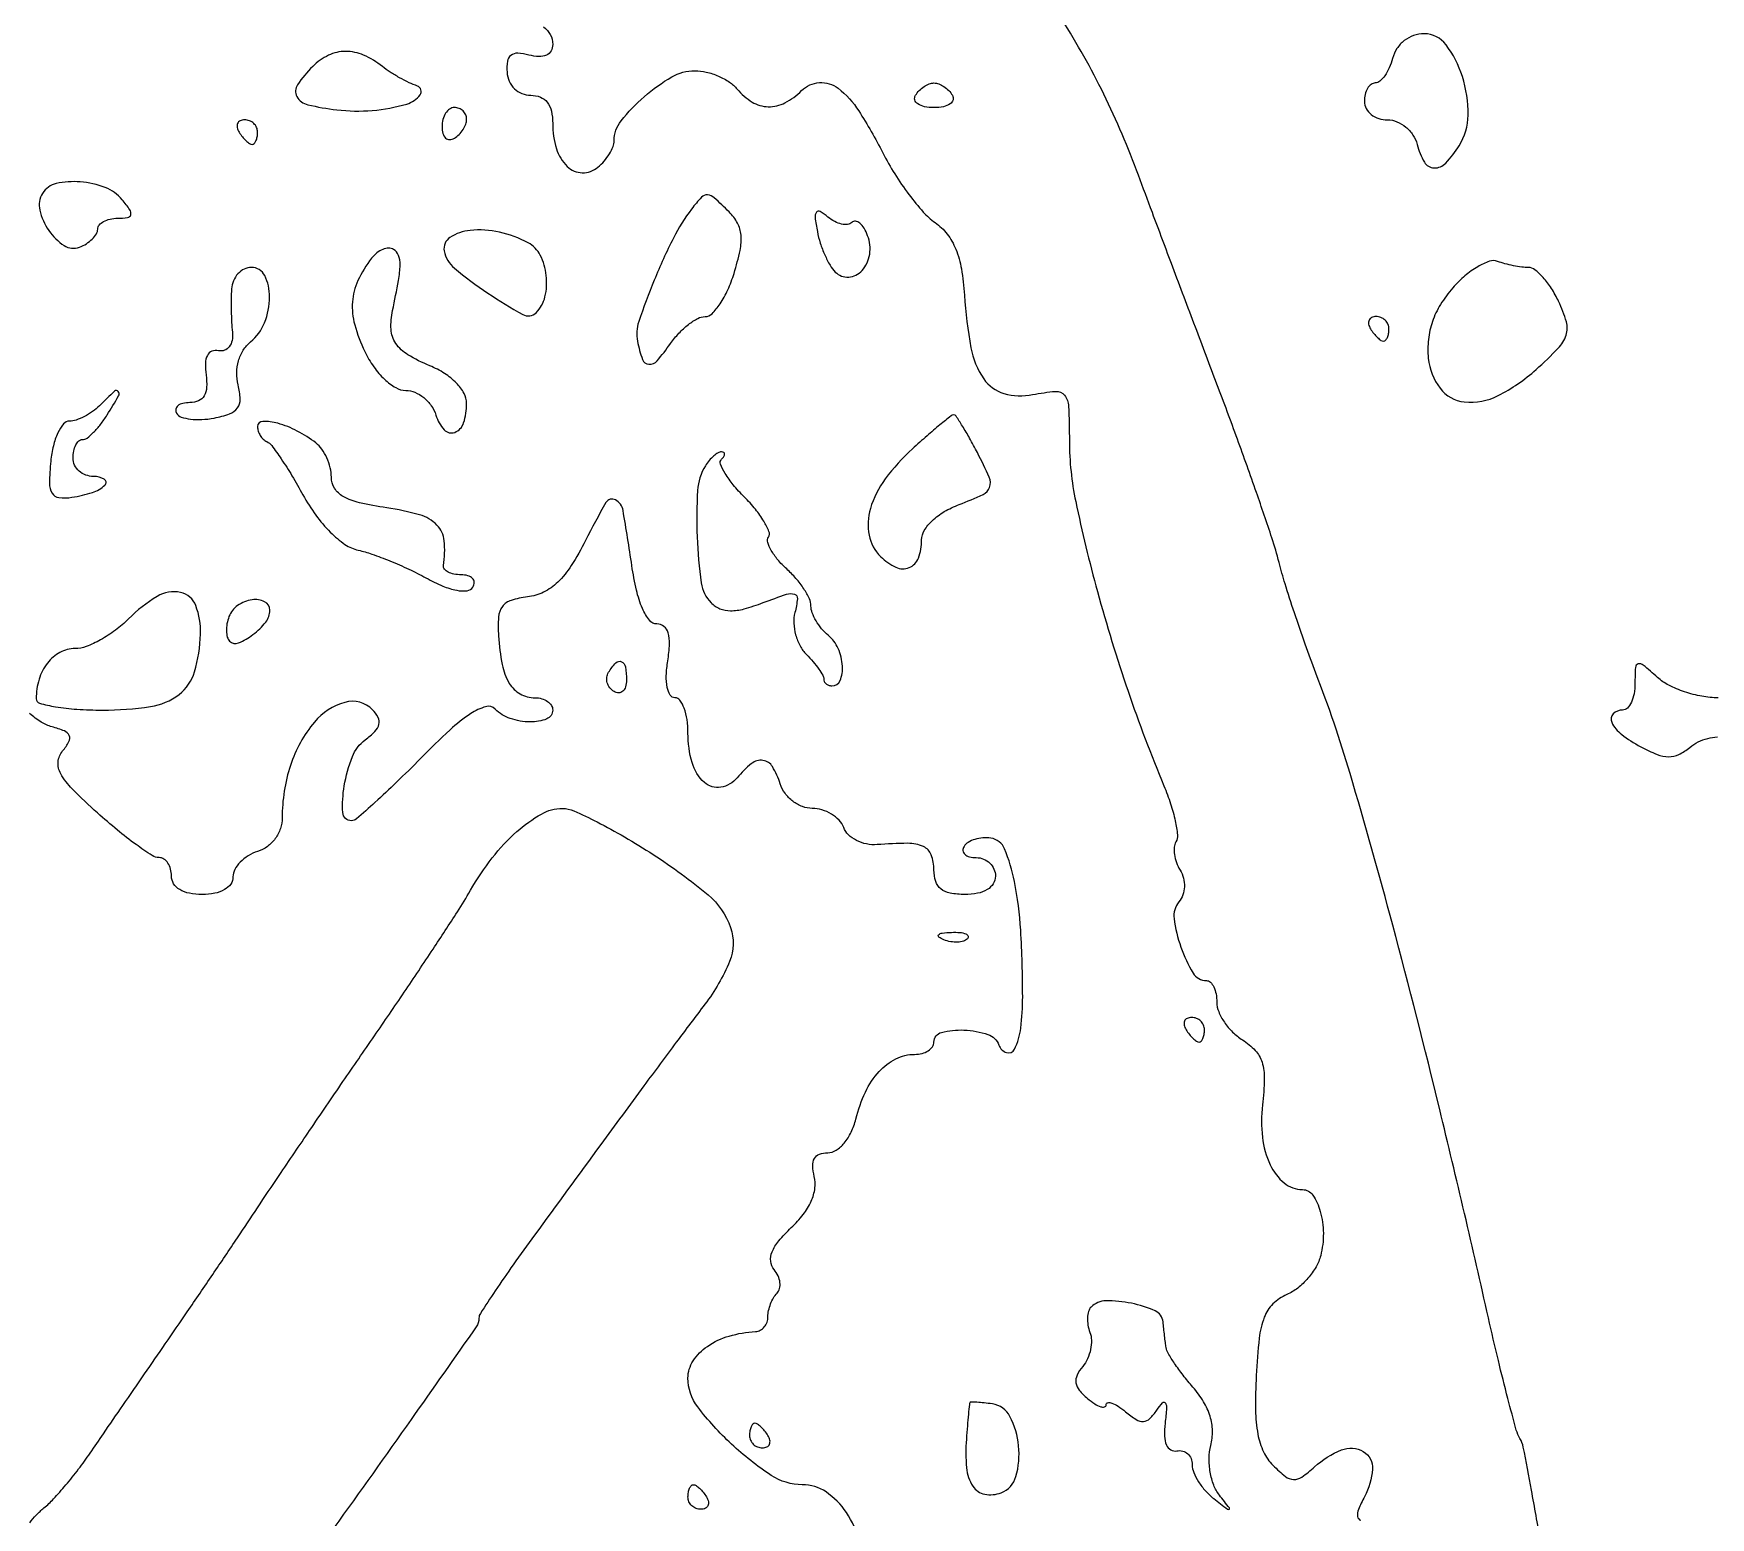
# Model space of a CAD drawing. Extents: x 0 to 5034, y 0 to 2560.
# Drawn here: x 2990.8 to 3127.1, y 1597.3 to 1718 of the extents above; entities that cross this region are included whole.
import ezdxf

# ---------------------------------------------------------------- set-up
doc = ezdxf.new("R2010")
doc.units = 0

msp = doc.modelspace()

# ---------------------------------------------------------------- linework, layer by layer
for points in [[(3026.050419, 1738.781505, -0.000156), (2967.621354, 1739.481631, -0.000216)], [(3032.258075, 1718.553302, -0.246412), (3033, 1717.139257, -0.126875), (3032.862172, 1716.604837, -0.162214), (3032.490467, 1716.262449, -0.118086), (3031.883227, 1716.147139, -0.052135), (3031.070592, 1716.271289, 0.049579), (3030.153914, 1716.41612, 0.181023), (3029.601037, 1716.244765, 0.192393), (3029.316894, 1715.761964, 0.056807), (3029.283396, 1714.88792, 0.085161), (3029.470032, 1714.141753, 0.095604), (3029.890879, 1713.533983, 0.098377), (3030.496431, 1713.138621, 0.095863), (3031.212804, 1713, -0.094743), (3031.992926, 1712.85084, -0.133884), (3032.55574, 1712.428267, -0.111855), (3032.890709, 1711.712668, -0.053806), (3033, 1710.7, 0.07314), (3033.300556, 1708.656338, 0.128269), (3034.184276, 1707.205812, 0.189864), (3035.4039, 1706.699908, 0.17956), (3036.676206, 1707.146238, 0.042594), (3037.182722, 1707.645175, 0.039604), (3037.611136, 1708.234447, 0.042068), (3037.906224, 1708.82208, 0.095612), (3038, 1709.307993, -0.168945), (3038.559543, 1710.916719, -0.046547), (3040.437304, 1712.882566, -0.047016), (3042.694637, 1714.498609, -0.13261), (3044.551869, 1715, -0.058899), (3045.486804, 1714.889483, -0.043778), (3046.473595, 1714.559375, -0.044594), (3047.362354, 1714.074473, -0.072499), (3048, 1713.5, 0.082998), (3049.215374, 1712.450149, 0.131639), (3050.527527, 1712.065621, 0.127569), (3051.886076, 1712.38439, 0.075433), (3053.235156, 1713.378013, -0.182966), (3054.680292, 1714.029393, -0.180869), (3056.202903, 1713.564508, -0.087453), (3057.88523, 1711.729925, -0.023986), (3059.840474, 1708.312698, 0.022623), (3060.812161, 1706.603671, 0.020331), (3061.967376, 1704.925476, 0.020822), (3063.127878, 1703.505466, 0.05831), (3064.086068, 1702.652269, -0.075714), (3065.070977, 1701.712118, -0.068269), (3065.77315, 1700.489096, -0.054236), (3066.230357, 1698.877821, -0.026321), (3066.477364, 1696.748577, 0.029466), (3067.000669, 1692.47259, 0.105308), (3068.043656, 1689.939105, 0.17449), (3069.692889, 1688.749416, 0.119771), (3072.019696, 1688.653939, -0.027816), (3073.884639, 1688.920135, -0.251946), (3074.614829, 1688.604977, -0.158042), (3074.9474, 1687.711224, -0.010007), (3075.011869, 1684.875, 0.050908), (3075.52754, 1679.955571, 0.015352), (3077.293874, 1672.638672, 0.015283), (3079.780772, 1664.545878, 0.01656), (3082.698483, 1656.836866, -0.019749), (3083.243205, 1655.369432, -0.025921), (3083.616274, 1653.989923, -0.025156), (3083.803447, 1652.844573, -0.167866), (3083.678686, 1652.28912, 0.117829), (3083.532758, 1651.847286, 0.056752), (3083.550129, 1651.247615, 0.051703), (3083.713979, 1650.594102, 0.051196), (3084.008781, 1649.985793, -0.072846), (3084.290513, 1649.334271, -0.075033), (3084.369696, 1648.636015, -0.077597), (3084.239601, 1647.965887, -0.08674), (3083.913241, 1647.395462, 0.209451), (3083.522994, 1646.037272, 0.051237), (3084.078765, 1643.721351, 0.051476), (3085.073158, 1641.613346, 0.262588), (3086.160515, 1641, -0.198452), (3086.481242, 1640.867483, -0.085705), (3086.753401, 1640.483161, -0.065672), (3086.93825, 1639.914002, -0.04575), (3087, 1639.240547, 0.097721), (3087.151702, 1638.471758, 0.052139), (3087.612776, 1637.615248, 0.049096), (3088.288093, 1636.80715, 0.054632), (3089.086047, 1636.178336, -0.066384), (3090.120743, 1635.322934, -0.112872), (3090.678534, 1634.354597, -0.081141), (3090.861609, 1633.01565, -0.022244), (3090.711048, 1630.884217, 0.056549), (3090.705713, 1628.247633, 0.082819), (3091.337155, 1626.020028, 0.10869), (3092.482903, 1624.537663, 0.175844), (3093.96444, 1624, -0.249427), (3094.806451, 1623.552093, -0.081163), (3095.414474, 1622.230055, -0.065702), (3095.662055, 1620.445851, -0.063227), (3095.444292, 1618.634063, -0.07067), (3095.071114, 1617.718435, -0.046586), (3094.408247, 1616.792325, -0.046195), (3093.576133, 1615.994849, -0.064643), (3092.695184, 1615.463526, 0.090425), (3091.559465, 1614.696557, 0.109253), (3090.857152, 1613.621853, 0.063462), (3090.447675, 1611.907284, 0.013776), (3090.203612, 1608.867817, 0.015806), (3090.144878, 1606.066909, 0.043724), (3090.337712, 1604.106198, 0.063103), (3090.798838, 1602.673872, 0.087194), (3091.572466, 1601.570391, 0.027912), (3092.58219, 1600.667519, 0.161094), (3093.244896, 1600.422351, 0.164613), (3093.915122, 1600.623383, 0.029473), (3094.947595, 1601.452574, -0.087417), (3097.133465, 1602.826581, -0.235749), (3098.911912, 1602.690695, -0.281844), (3099.65598, 1601.268631, -0.106404), (3099.01106, 1599.020667, 0.021733), (3098.510931, 1597.979847, 0.144604), (3098.444321, 1597.41441, 0.276747), (3098.710429, 1597.10477, 0.080393)], [(3113.31477, 1595.418815, 0.004619), (3112.58667, 1599.553412, 0.002113), (3111.919934, 1603.062277, 0.09064), (3111.644908, 1603.765533, -0.07186), (3111.354068, 1604.434515, -0.002844), (3110.664101, 1607.018404, -0.004976), (3109.89301, 1610.098572, -0.003492), (3109.08368, 1613.580808, 0.004136), (3105.124207, 1630.517945, 0.00587), (3101.301997, 1645.508115, 0.006445), (3097.832444, 1657.838492, 0.020123), (3095.060422, 1666, -0.00638), (3094.185014, 1668.362186, -0.005199), (3093.3065, 1670.9125, -0.005256), (3092.546636, 1673.277869, -0.013671), (3092.06449, 1675, 0.019044), (3091.482253, 1676.996752, 0.003337), (3090.219008, 1680.703125, 0.003616), (3088.676097, 1685.031965, 0.00324), (3087.014187, 1689.5, -0.000425), (3085.254221, 1694.151371, -0.000369), (3083.416654, 1699.03125, -0.000371), (3081.759278, 1703.452449, -0.00109), (3080.626993, 1706.5, 0.025335), (3077.805678, 1713.095452, 0.027951), (3074.412266, 1719.151282, 0.03026)], [(3057.927358, 1595.357585, 0.086347), (3056.878591, 1597.738851, 0.097395), (3055.223106, 1599.407937, 0.149936), (3053.293113, 1600, -0.14649), (3050.768571, 1600.755859, -0.042333), (3047.534316, 1603.299499, -0.041927), (3044.795238, 1606.323861, -0.164493), (3044, 1608.675688, -0.145848), (3044.413206, 1610.062123, -0.097799), (3045.577622, 1611.252715, -0.079949), (3047.349154, 1612.091, -0.058392), (3049.5, 1612.450843, 0.113884), (3049.881566, 1612.558875, 0.095235), (3050.20625, 1612.828269, 0.088924), (3050.424368, 1613.217369, 0.083579), (3050.5, 1613.666667, -0.054122), (3050.554394, 1614.167705, -0.038596), (3050.717764, 1614.708389, -0.039124), (3050.957315, 1615.20583, -0.06469), (3051.241324, 1615.574657, 0.138718), (3051.449724, 1615.947471, 0.089507), (3051.477351, 1616.444674, 0.077146), (3051.322551, 1616.989112, 0.065523), (3051.003811, 1617.495408, -0.148601), (3050.723379, 1618.163005, -0.123447), (3050.833613, 1618.92854, -0.078156), (3051.378919, 1619.82871, -0.028996), (3052.400737, 1620.906747, 0.040251), (3053.365526, 1621.971573, 0.058389), (3054.016031, 1623.059135, 0.068918), (3054.323753, 1624.110329, 0.101076), (3054.271619, 1625.06933, -0.052188), (3054.140033, 1625.931243, -0.141492), (3054.281952, 1626.526883, -0.175631), (3054.69139, 1626.877428, -0.090331), (3055.364317, 1627, 0.144751), (3056.038626, 1627.199391, 0.075302), (3056.700766, 1627.786408, 0.0631), (3057.265224, 1628.668765, 0.049334), (3057.649617, 1629.740097, -0.048129), (3058.430092, 1631.931904, -0.074954), (3059.540102, 1633.597293, -0.09134), (3060.902775, 1634.63556, -0.11777), (3062.428571, 1635, 0.061768), (3063.02945, 1635.074515, 0.080164), (3063.538393, 1635.29375, 0.09778), (3063.879052, 1635.618614, 0.154765), (3064, 1636, -0.342623), (3064.611837, 1636.788058, -0.074578), (3066.441856, 1636.974566, -0.067087), (3068.387373, 1636.617951, -0.232169), (3069.279762, 1635.75, 0.233025), (3069.905075, 1635.143783, 0.372616), (3070.548269, 1635.41674, 0.083997), (3071.058525, 1637.136075, 0.030292), (3071.212799, 1639.690184, 0.014574), (3071.054077, 1645.090373, 0.034876), (3070.541713, 1649.063341, 0.047333), (3069.745284, 1651.707371, 0.265459), (3068.626137, 1652.584366, 0.055448), (3067.965411, 1652.607465, 0.055964), (3067.317909, 1652.484514, 0.061556), (3066.779064, 1652.242315, 0.118511), (3066.444954, 1651.910933, 0.158234), (3066.360563, 1651.565646, 0.191241), (3066.505305, 1651.267587, 0.126796), (3066.88443, 1651.066068, 0.059147), (3067.440983, 1651, -0.095165), (3068.036055, 1650.885705, -0.09695), (3068.542039, 1650.559375, -0.098802), (3068.880765, 1650.072373, -0.103052), (3069, 1649.5, -0.140575), (3068.822179, 1648.88002, -0.118484), (3068.333333, 1648.4, -0.088208), (3067.543379, 1648.09863, -0.04716), (3066.5, 1648, -0.044917), (3065.317234, 1648.106468, -0.124434), (3064.5625, 1648.45, -0.149477), (3064.142566, 1649.064742, -0.07578), (3064, 1650, 0.090665), (3063.776639, 1651.221672, 0.200264), (3063.137532, 1651.898191, 0.10678), (3061.874516, 1652.161821, 0.017714), (3059.378014, 1652.055901, -0.070014), (3058.522242, 1652.109004, -0.067769), (3057.704101, 1652.395749, -0.072899), (3057.046351, 1652.863319, -0.110666), (3056.659399, 1653.44521, 0.098224), (3056.284837, 1654.039698, 0.066864), (3055.661105, 1654.54328, 0.063992), (3054.894176, 1654.883822, 0.072645), (3054.098772, 1655, -0.092603), (3053.298179, 1655.149556, -0.071765), (3052.523828, 1655.585384, -0.070337), (3051.890225, 1656.233041, -0.081846), (3051.5, 1657, 0.058411), (3050.869059, 1658.397726, 0.226782), (3050.09779, 1658.907529, 0.207579), (3049.163979, 1658.647782, 0.049397), (3047.989766, 1657.487669, -0.179299), (3046.665603, 1656.723787, -0.230795), (3045.335078, 1657.113926, -0.139337), (3044.335419, 1658.726148, -0.069648), (3044, 1661.122445, 0.035037), (3043.922674, 1662.224581, 0.053267), (3043.688612, 1663.154718, 0.069518), (3043.346465, 1663.793453, 0.23948), (3042.939957, 1664, -0.262953), (3042.554188, 1664.217948, -0.087464), (3042.312183, 1664.846012, -0.05756), (3042.236982, 1665.804366, -0.029917), (3042.352719, 1667, 0.026219), (3042.495877, 1668.373009, 0.084296), (3042.389225, 1669.282517, 0.154007), (3042.041739, 1669.800891, 0.170279), (3041.474035, 1670, -0.23196), (3040.860588, 1670.300775, -0.063433), (3040.297812, 1671.256054, -0.044693), (3039.809758, 1672.746967, -0.020765), (3039.433858, 1674.75, 0.006908), (3038.720601, 1679.232421, 0.229612), (3038.102177, 1680.093171, 0.406828), (3037.328046, 1679.873602, 0.013561), (3035.665721, 1676.790875, -0.024358), (3034.506422, 1674.747811, -0.058736), (3033.412398, 1673.400921, -0.078854), (3032.261139, 1672.589575, -0.085346), (3030.94598, 1672.202489, 0.045443), (3029.612029, 1671.922644, 0.16015), (3028.905646, 1671.423438, 0.143633), (3028.589882, 1670.565505, 0.034131), (3028.591245, 1669.026463, 0.030051), (3028.894188, 1666.694875, 0.086228), (3029.469355, 1665.172918, 0.133112), (3030.350409, 1664.313831, 0.127714), (3031.559017, 1664, -0.067639), (3032.109818, 1663.925146, -0.08433), (3032.576711, 1663.70625, -0.09965), (3032.888931, 1663.38134, -0.142666), (3033, 1663, -0.306779), (3032.509889, 1662.276378, -0.099257), (3031.170942, 1662.029588, -0.078358), (3029.550708, 1662.311038, -0.114752), (3028.327115, 1663.072885, 0.274278), (3027.545675, 1663.272426, 0.074526), (3026.340662, 1662.713705, 0.040879), (3024.650423, 1661.38927, 0.011732), (3022.260731, 1659.072885, -0.005922), (3020.301187, 1657.128792, -0.008988), (3018.547948, 1655.49016, -0.004369), (3017.035389, 1654.150351, -0.18098), (3016.633616, 1654, -0.397273), (3015.930171, 1654.663662, -0.05667), (3016.049852, 1656.836131, -0.051008), (3016.70738, 1659.210293, -0.14153), (3017.75, 1660.572437, 0.037783), (3018.546614, 1661.259692, 0.136821), (3018.871206, 1661.837975, 0.180132), (3018.804792, 1662.403426, 0.076288), (3018.350663, 1663.032016, 0.273986), (3016.098738, 1663.62633, 0.150439), (3013.626357, 1662.02252, 0.095771), (3011.674837, 1658.498548, 0.078859), (3011, 1654.24639, -0.080756), (3010.856007, 1653.360672, -0.076925), (3010.438061, 1652.549722, -0.077104), (3009.795592, 1651.904583, -0.08174), (3009, 1651.5, 0.06077), (3008.235286, 1651.150468, 0.063046), (3007.5875, 1650.63086, 0.069989), (3007.148573, 1650.027698, 0.122947), (3007, 1649.432612, -0.153794), (3006.817624, 1648.853712, -0.110456), (3006.313734, 1648.393261, -0.082491), (3005.517983, 1648.097589, -0.047823), (3004.5, 1648, -0.04716), (3003.456621, 1648.09863, -0.088208), (3002.666667, 1648.4, -0.118484), (3002.177821, 1648.88002, -0.140575), (3002, 1649.5, 0.064657), (3001.925532, 1650.073463, 0.082286), (3001.707096, 1650.559375, 0.098833), (3001.383138, 1650.884437, 0.148598), (3001.002881, 1651, -0.145221), (3000.419078, 1651.173214, -0.012418), (2999.118476, 1652.06623, -0.015598), (2997.599665, 1653.239443, -0.01145), (2995.988095, 1654.629721, -0.012992), (2993.935102, 1656.583707, -0.068133), (2992.996524, 1657.823323, -0.148742), (2992.785285, 1658.782871, -0.154741), (2993.149665, 1659.680335, 0.046362), (2993.663816, 1660.431761, 0.234799), (2993.686567, 1660.924221, 0.195326), (2993.298997, 1661.299979, 0.032099), (2992.288352, 1661.634845, -0.076414), (2991.412882, 1662.013593, -0.0409), (2990.46743, 1662.721344, -0.039531)], [(3127.769724, 1664, -0.045772), (3126.443992, 1664.121619, -0.035075), (3125.03451, 1664.486153, -0.035993), (3123.753662, 1665.020395, -0.067213), (3122.828741, 1665.654988, 0.010041), (3121.672959, 1666.659485, 0.245324), (3121.270157, 1666.747133, 0.321363), (3121.039348, 1666.462893, 0.015039), (3121, 1665.154988, -0.04445), (3120.926519, 1664.330069, -0.064284), (3120.70625, 1663.633028, -0.084142), (3120.382166, 1663.161702, -0.202854), (3120, 1663, 0.197091), (3119.222363, 1662.681081, 0.322902), (3119.108662, 1662.009612, 0.11492), (3119.921074, 1661.016731, 0.041223), (3121.465911, 1660.018244, 0.0278), (3122.798822, 1659.397542, 0.091732), (3123.745337, 1659.20836, 0.116766), (3124.565786, 1659.390243, 0.060595), (3125.453176, 1659.96114, -0.057832), (3126.135574, 1660.405488, -0.052209), (3126.925199, 1660.700298, -0.055511), (3127.6984, 1660.810913, -0.099728)], [(2987.48927, 1557, -0.000006), (2984.643964, 1552.779988, -0.000004), (2981.380929, 1547.940625, -0.000004), (2978.213596, 1543.243355, -0.000008), (2975.689355, 1539.5, 0.003481)], [(2990.479565, 1596.894002, -0.032665), (2991.007735, 1597.526495, -0.02926), (2991.632563, 1598.110018, 0.032827), (2992.404377, 1598.841175, 0.01177), (2993.407558, 1599.977439, 0.011618), (2994.45216, 1601.278489, 0.01349), (2995.382563, 1602.564561, -0.000644), (2996.465227, 1604.145054, -0.000215), (2998.053003, 1606.454394, -0.000214), (2999.813304, 1609.009959, -0.000244), (3001.5, 1611.453864, 0.001413), (3003.285917, 1614.054519, 0.000896), (3005.353125, 1617.094787, 0.0009), (3007.372268, 1620.087426, 0.001665), (3009, 1622.526834, -0.0022), (3010.755035, 1625.150929, -0.000828), (3013.234375, 1628.809839, -0.00082), (3015.946346, 1632.783787, -0.000998), (3018.5, 1636.496682, 0.002596), (3020.929908, 1640.053952, 0.002772), (3023.269573, 1643.55933, 0.002631), (3025.24855, 1646.594854, 0.012944), (3026.311313, 1648.341613, -0.03558), (3028.082555, 1650.976561, -0.045217), (3030.086468, 1653.113278, -0.052108), (3032.078531, 1654.544369, -0.130443), (3033.795283, 1655, -0.105499), (3034.714761, 1654.803808, -0.012467), (3036.611368, 1653.898438, -0.014464), (3038.834772, 1652.686001, -0.011388), (3041.172057, 1651.25, -0.030503), (3045.635244, 1647.963629, -0.136491), (3047.46174, 1645.315553, -0.183272), (3047.379018, 1642.560501, -0.06454), (3045.376499, 1639.074665, 0.002156), (3043.045852, 1635.983437, 0.001466), (3040.419009, 1632.446333, 0.000975), (3036.906772, 1627.668475, 0.000285), (3031.523465, 1620.306524, 0.004059), (3029.789861, 1617.891982, 0.006194), (3028.328768, 1615.766307, 0.002543), (3027.114618, 1613.932042, 0.14593), (3027, 1613.547688, -0.154113), (3026.772733, 1612.827864, -0.000535), (3021.488479, 1605.310755, -0.002661), (3015.209486, 1596.498858, -0.001383)]]:
    msp.add_lwpolyline(points, format="xyb")
for points in [[(3101.289749, 1716, -0.038887), (3101.024544, 1715.234516, -0.050447), (3100.660882, 1714.5875, -0.059916), (3100.259476, 1714.141258, -0.181596), (3099.883369, 1714, 0.166062), (3099.54638, 1713.884904, 0.095369), (3099.25949, 1713.559375, 0.076307), (3099.065572, 1713.073739, 0.056959), (3099, 1712.5, 0.124756), (3099.144994, 1711.927933, 0.100781), (3099.55324, 1711.440625, 0.090403), (3100.163903, 1711.113134, 0.078143), (3100.883369, 1711, -0.097502), (3101.645137, 1710.850026, -0.076311), (3102.368896, 1710.415093, -0.073995), (3102.948101, 1709.767412, -0.081717), (3103.289749, 1709, 0.066483), (3103.878004, 1707.562988, 0.260817), (3104.670558, 1707.088759, 0.215192), (3105.616943, 1707.483291, 0.048452), (3106.706156, 1708.901089, 0.138458), (3107.430334, 1711.390594, 0.077941), (3106.963855, 1714.526861, 0.085476), (3105.638894, 1717.111125, 0.235858), (3103.859376, 1718, 0.083187), (3103.003228, 1717.856567, 0.082536), (3102.237993, 1717.441807, 0.082202), (3101.645648, 1716.800047, 0.081572)], [(3013.485128, 1715.34227, 0.046306), (3012.246562, 1713.85028, 0.284177), (3012.202061, 1712.895015, 0.211701), (3013.086214, 1712.227956, 0.02823), (3015.44426, 1711.816714, 0.049284), (3018.331491, 1711.765518, 0.05149), (3021.129119, 1712.285154, 0.161244), (3022.216379, 1713.039048, 0.508519), (3022, 1713.748343, -0.028102), (3021.327961, 1714.024597, -0.01578), (3020.543803, 1714.430606, -0.015708), (3019.775349, 1714.892001, -0.024658), (3019.149118, 1715.340442, 0.06382), (3017.626599, 1716.259898, 0.104249), (3016.156695, 1716.570233, 0.112833), (3014.768975, 1716.253506, 0.084271)], [(3065.5, 1713, -0.210115), (3065.553029, 1712.621971, -0.178861), (3065.314314, 1712.29375, -0.100989), (3064.768372, 1712.071437, -0.046386), (3064, 1712, -0.046386), (3063.231628, 1712.071437, -0.100989), (3062.685686, 1712.29375, -0.178861), (3062.446971, 1712.621971, -0.210115), (3062.5, 1713, -0.057296), (3062.80183, 1713.382513, -0.050113), (3063.195564, 1713.70625, -0.052849), (3063.617099, 1713.926995, -0.094481), (3064, 1714, -0.094481), (3064.382901, 1713.926995, -0.052849), (3064.804436, 1713.70625, -0.050113), (3065.19817, 1713.382513, -0.057296)], [(3024, 1710.440983, 0.066118), (3024.073267, 1709.889346, 0.138808), (3024.29375, 1709.521475, 0.191142), (3024.620352, 1709.392057, 0.139169), (3025, 1709.5, 0.06081), (3025.382515, 1709.806203, 0.051032), (3025.70625, 1710.2129, 0.053229), (3025.926698, 1710.653442, 0.089642), (3026, 1711.059017, 0.105429), (3025.923444, 1711.418051, 0.099231), (3025.70625, 1711.723586, 0.096318), (3025.381732, 1711.928382, 0.092995), (3025, 1712, 0.153634), (3024.618621, 1711.879982, 0.097988), (3024.29375, 1711.542039, 0.080552), (3024.074545, 1711.037096, 0.062283)], [(3007.5, 1710, 0.029505), (3007.768994, 1709.617226, 0.035638), (3008.066025, 1709.29375, 0.038439), (3008.34829, 1709.065539, 0.151918), (3008.559017, 1709, 0.210953), (3008.727648, 1709.07446, 0.081139), (3008.870461, 1709.29375, 0.061769), (3008.967655, 1709.617151, 0.042167), (3009, 1710, 0.105053), (3008.918938, 1710.381556, 0.099167), (3008.688914, 1710.70625, 0.09642), (3008.345238, 1710.923877, 0.093332), (3007.940983, 1711, 0.108972), (3007.586039, 1710.921712, 0.182303), (3007.3746, 1710.70625, 0.161196), (3007.343488, 1710.3821, 0.082592)], [(2991.512773, 1705.020667, 0.198865), (2991.292005, 1703.661012, 0.09268), (2992.027636, 1701.998007, 0.097846), (2993.276094, 1700.776663, 0.240946), (2994.515254, 1700.644227, 0.048791), (2995.083204, 1700.928389, 0.054184), (2995.563856, 1701.308935, 0.061459), (2995.892348, 1701.723487, 0.137693), (2996, 1702.106989, -0.176235), (2996.123966, 1702.447773, -0.09273), (2996.476593, 1702.737678, -0.07289), (2997.001719, 1702.93392, -0.053078), (2997.622445, 1703, 0.035496), (2998.434686, 1703.057736, 0.304492), (2998.691858, 1703.28931, 0.217533), (2998.618371, 1703.689039, 0.020633), (2998, 1704.5, 0.128712), (2996.616241, 1705.49218, 0.07161), (2994.579238, 1705.954253, 0.075646), (2992.627273, 1705.815596, 0.201488)], [(3044.292987, 1703.75, 0.046057), (3042.813682, 1701.384096, 0.019457), (3041.257816, 1697.972061, 0.015241), (3039.990394, 1694.588837, 0.132488), (3039.887748, 1693, 0.034369), (3040.29532, 1691.513696, 0.299531), (3040.813164, 1691.118069, 0.237681), (3041.486433, 1691.39984, 0.024184), (3042.579705, 1692.810332, -0.035752), (3043.260739, 1693.648237, -0.038706), (3044.037565, 1694.356785, -0.041994), (3044.792863, 1694.849638, -0.124185), (3045.388923, 1695, 0.199658), (3045.952655, 1695.234454, 0.048164), (3046.606825, 1696.033109, 0.042012), (3047.237086, 1697.170399, 0.031082), (3047.743825, 1698.516965, 0.021111), (3048.232764, 1700.388287, 0.073609), (3048.315389, 1701.630844, 0.104829), (3048.027549, 1702.597353, 0.071887), (3047.340178, 1703.516965, 0.012385), (3046.140406, 1704.658726, 0.166394), (3045.590608, 1704.895136, 0.227791), (3045.097279, 1704.702876, 0.025108)], [(3054.516864, 1701.91243, 0.030682), (3054.759121, 1700.96996, 0.026196), (3055.12564, 1700.011715, 0.027041), (3055.552863, 1699.174343, 0.064981), (3055.976591, 1698.623409, 0.216157), (3057.065448, 1698.214015, 0.196594), (3058.149786, 1698.743662, 0.145158), (3058.772067, 1700.065845, 0.130227), (3058.609244, 1701.575911, 0.0436), (3058.311913, 1702.18589, 0.084009), (3057.959347, 1702.597472, 0.139989), (3057.613295, 1702.750634, 0.235174), (3057.318471, 1702.651804, -0.172752), (3056.97838, 1702.490335, -0.082056), (3056.488004, 1702.521073, -0.066275), (3055.927256, 1702.731311, -0.050459), (3055.382283, 1703.097696, 0.040324), (3054.74082, 1703.548054, 0.38546), (3054.440153, 1703.485758, 0.192022), (3054.331931, 1703.064122, 0.01552)], [(3024.176676, 1700.335291, 0.173567), (3025.009261, 1698.93219, 0.0251), (3027.717407, 1696.910158, 0.021708), (3030.576646, 1695.165967, 0.334095), (3031.651324, 1695.31799, 0.139047), (3032.371384, 1696.608081, 0.086629), (3032.475826, 1698.348789, 0.088343), (3031.987619, 1699.990027, 0.154728), (3031.007546, 1700.995961, 0.068138), (3028.660765, 1701.866807, 0.079085), (3026.285632, 1702.012878, 0.12036), (3024.646089, 1701.440305, 0.3058)], [(3018.268541, 1699.73899, 0.055801), (3017.165534, 1697.92671, 0.090944), (3016.714716, 1696.189202, 0.085919), (3016.898778, 1694.334986, 0.045196), (3017.718431, 1692.161943, 0.0402), (3018.451466, 1690.914794, 0.050269), (3019.328379, 1689.89907, 0.058295), (3020.236129, 1689.220812, 0.13207), (3021.057515, 1689, -0.101102), (3021.796348, 1688.849062, -0.071549), (3022.522029, 1688.408235, -0.068331), (3023.124807, 1687.755462, -0.075598), (3023.504609, 1686.985479, 0.103991), (3024.176139, 1685.797712, 0.313046), (3025.032952, 1685.586011, 0.229697), (3025.758673, 1686.357716, 0.07593), (3026, 1687.937697, 0.125998), (3025.790137, 1688.757283, 0.06855), (3025.167112, 1689.597161, 0.057777), (3024.208511, 1690.372739, 0.043057), (3023, 1691, -0.036499), (3021.218541, 1691.895226, -0.110583), (3020.239799, 1692.823428, -0.134847), (3019.857397, 1693.963808, -0.066491), (3019.97641, 1695.5, 0.006828), (3020.462394, 1697.94193, 0.041927), (3020.58911, 1699.217872, 0.094777), (3020.455491, 1699.978895, 0.165082), (3020.05184, 1700.467961, 0.150602), (3019.664129, 1700.568869, 0.08614), (3019.18759, 1700.464208, 0.0723), (3018.696355, 1700.1748, 0.059024)], [(3006.884846, 1697.25, 0.013367), (3006.853718, 1696.451767, 0.007789), (3006.856914, 1695.493477, 0.007784), (3006.89004, 1694.533104, 0.013042), (3006.951466, 1693.727793, -0.070281), (3006.925932, 1693.05829, -0.11785), (3006.70107, 1692.545241, -0.1474), (3006.311517, 1692.260964, -0.136233), (3005.81662, 1692.227793, 0.147697), (3005.286154, 1692.180243, 0.181577), (3004.92214, 1691.846586, 0.111721), (3004.758889, 1691.19948, 0.040714), (3004.812858, 1690.25, -0.046434), (3004.858636, 1689.241507, -0.120447), (3004.653989, 1688.548596, -0.159826), (3004.199835, 1688.144689, -0.102844), (3003.503841, 1688, 0.053268), (3002.920524, 1687.937679, 0.115486), (3002.515592, 1687.745645, 0.188105), (3002.350795, 1687.461882, 0.178836), (3002.417116, 1687.134109, 0.174413), (3002.794865, 1686.833685, 0.05025), (3003.53359, 1686.663752, 0.043978), (3004.464708, 1686.628552, 0.034706), (3005.466393, 1686.748825, 0.039086), (3006.725481, 1687.093244, 0.150135), (3007.367773, 1687.574651, 0.168214), (3007.588505, 1688.297802, 0.05226), (3007.425975, 1689.438918, -0.062952), (3007.305501, 1690.43664, -0.068786), (3007.444422, 1691.401978, -0.071637), (3007.83123, 1692.260499, -0.078091), (3008.435714, 1692.946648, 0.125654), (3009.565141, 1694.501968, 0.092124), (3009.978701, 1696.603044, 0.119349), (3009.579015, 1698.333788, 0.283841), (3008.5, 1699, 0.11357), (3007.918791, 1698.86626, 0.093548), (3007.406798, 1698.485938, 0.08738), (3007.042202, 1697.918405, 0.082941)], [(3106.197383, 1697.343475, 0.040965), (3105.18968, 1695.981383, 0.05497), (3104.528807, 1694.596485, 0.057404), (3104.204273, 1693.150163, 0.050837), (3104.197383, 1691.605977, 0.139156), (3105.15349, 1689.167431, 0.207023), (3107.123715, 1688.059359, 0.14538), (3109.884237, 1688.575096, 0.065016), (3112.955973, 1690.691426, 0.016673), (3114.767338, 1692.435513, 0.113558), (3115.406326, 1693.489932, 0.152718), (3115.423148, 1694.569227, 0.037867), (3114.787305, 1696.242198, 0.03236), (3114.208652, 1697.292407, 0.040169), (3113.534983, 1698.181167, 0.044702), (3112.868284, 1698.805463, 0.165625), (3112.331787, 1698.992198, -0.031225), (3111.788927, 1699.029774, -0.016014), (3111.115525, 1699.140911, -0.015851), (3110.426944, 1699.300167, -0.022983), (3109.831787, 1699.487498, 0.171858), (3109.161395, 1699.494543, 0.050818), (3108.214819, 1699.058784, 0.044448), (3107.176716, 1698.314825, 0.035341)], [(3099.5, 1694, 0.029505), (3099.768994, 1693.617226, 0.035638), (3100.066025, 1693.29375, 0.038439), (3100.34829, 1693.065539, 0.151918), (3100.559017, 1693, 0.210953), (3100.727648, 1693.07446, 0.081139), (3100.870461, 1693.29375, 0.061769), (3100.967655, 1693.617151, 0.042167), (3101, 1694, 0.105053), (3100.918938, 1694.381556, 0.099167), (3100.688914, 1694.70625, 0.09642), (3100.345238, 1694.923877, 0.093332), (3099.940983, 1695, 0.108972), (3099.586039, 1694.921712, 0.182303), (3099.3746, 1694.70625, 0.161196), (3099.343488, 1694.3821, 0.082592)], [(2996.15, 1687.75, -0.042257), (2995.583147, 1687.271639, -0.036189), (2994.914688, 1686.867188, -0.037793), (2994.249367, 1686.588848, -0.080342), (2993.7, 1686.5, 0.224802), (2993.217055, 1686.271309, 0.062792), (2992.760376, 1685.544304, 0.050279), (2992.394226, 1684.492439, 0.034615), (2992.186385, 1683.246566, 0.01855), (2992.080159, 1681.448301, 0.138873), (2992.29273, 1680.629723, 0.239081), (2992.840278, 1680.277686, 0.063456), (2993.910616, 1680.30413, 0.03974), (2995.578236, 1680.69614, 0.114914), (2996.589748, 1681.30129, 0.499458), (2996.531574, 1681.769559, 0.130933), (2995.666667, 1682, -0.088788), (2995.030326, 1682.113896, -0.094932), (2994.489583, 1682.440625, -0.09994), (2994.127828, 1682.927758, -0.110331), (2994, 1683.5, -0.048657), (2994.055995, 1684.074041, -0.068658), (2994.223089, 1684.559375, -0.088842), (2994.469463, 1684.88624, -0.189129), (2994.759453, 1685, 0.163755), (2995.131738, 1685.125287, 0.033519), (2995.662717, 1685.5875, 0.03201), (2996.234038, 1686.234299, 0.025323), (2996.767927, 1687, 0.00734), (2997.703978, 1688.54901, 0.314283), (2997.674779, 1688.912621, 0.432413), (2997.373854, 1688.932325, 0.008629)], [(3062.255502, 1684.25, 0.047984), (3060.031839, 1681.79268, 0.088507), (3058.831739, 1679.389029, 0.120458), (3058.731012, 1677.236352, 0.149191), (3059.669639, 1675.473218, 0.086827), (3060.900441, 1674.608989, 0.210098), (3061.988038, 1674.582024, 0.211084), (3062.739681, 1675.36442, 0.087546), (3063, 1676.839779, -0.137929), (3063.215489, 1677.606077, -0.067076), (3063.861841, 1678.401761, -0.056235), (3064.842421, 1679.135332, -0.042277), (3066.059069, 1679.716194, 0.017371), (3067.991034, 1680.523155, 0.203812), (3068.528205, 1681.113491, 0.190666), (3068.494946, 1681.931328, 0.01495), (3067.533389, 1683.935432, 0.008157), (3066.901502, 1685.109998, 0.012662), (3066.314634, 1686.099783, 0.006905), (3065.796871, 1686.899915, 0.250728), (3065.609829, 1687, 0.16965), (3065.389497, 1686.923026, 0.00363), (3064.484736, 1686.192188, 0.007943), (3063.435687, 1685.303905, 0.005222)], [(3009, 1686.051949, 0.076507), (3009.055925, 1685.6886, 0.061646), (3009.220313, 1685.328802, 0.062809), (3009.463194, 1685.0267, 0.087714), (3009.75, 1684.833333, -0.129136), (3010.147755, 1684.514912, -0.010634), (3010.923397, 1683.422917, -0.013681), (3011.797327, 1682.056391, -0.010109), (3012.691353, 1680.5, 0.0316), (3013.737181, 1678.847931, 0.039478), (3014.915135, 1677.467597, 0.044673), (3016.107861, 1676.470824, 0.098685), (3017.191353, 1675.999751, -0.030875), (3018.299488, 1675.686955, -0.012696), (3019.759852, 1675.133538, -0.012505), (3021.301552, 1674.458631, -0.015687), (3022.693249, 1673.753418, 0.0247), (3024.065188, 1673.089009, 0.05186), (3025.196405, 1672.741587, 0.076473), (3026.032842, 1672.706684, 0.230528), (3026.502266, 1673.003667, 0.139876), (3026.609239, 1673.381899, 0.191209), (3026.479191, 1673.707327, 0.138333), (3026.110861, 1673.927034, 0.065824), (3025.559017, 1674, -0.046583), (3024.97075, 1674.054926, -0.073584), (3024.492747, 1674.220313, -0.103366), (3024.194772, 1674.464248, -0.211938), (3024.118421, 1674.75, 0.063312), (3024.179274, 1676.768002, 0.171805), (3023.582765, 1678.046333, 0.131033), (3022.180689, 1678.874118, 0.030985), (3019.5, 1679.447729, -0.018493), (3017.275972, 1679.86585, -0.070811), (3015.962281, 1680.366637, -0.127757), (3015.258296, 1681.035369, -0.140141), (3015, 1681.938828, 0.059972), (3014.907742, 1682.705239, 0.045653), (3014.632812, 1683.505696, 0.04668), (3014.228683, 1684.21915, 0.076043), (3013.75, 1684.722321, 0.044778), (3012.232564, 1685.692904, 0.051699), (3010.636293, 1686.32353, 0.073425), (3009.417815, 1686.478307, 0.408298)], [(3045.41616, 1682.864344, 0.124223), (3044.781059, 1680.85679, 0.025017), (3044.746362, 1677.081378, 0.023219), (3045.073649, 1673.340304, 0.164384), (3045.871109, 1671.728891, 0.097847), (3046.595778, 1671.243344, 0.099707), (3047.44576, 1671.074145, 0.067416), (3048.554535, 1671.226881, 0.022355), (3050.118167, 1671.738501, -0.008946), (3052.011869, 1672.414843, -0.158212), (3052.653386, 1672.422105, -0.358349), (3052.898115, 1672.048656, -0.036941), (3052.693221, 1670.934877, 0.075963), (3052.603248, 1670.074077, 0.054722), (3052.75434, 1669.118556, 0.05467), (3053.109439, 1668.217475, 0.075336), (3053.624734, 1667.518123, -0.018263), (3054.176081, 1666.924957, -0.02345), (3054.635971, 1666.339029, -0.022314), (3054.967124, 1665.826846, -0.150086), (3055.035714, 1665.535714, 0.128445), (3055.075175, 1665.329333, 0.103778), (3055.212394, 1665.14929, 0.091786), (3055.427435, 1665.023381, 0.076815), (3055.687328, 1664.972506, 0.311969), (3056.367387, 1665.403451, 0.117992), (3056.563485, 1666.571914, 0.086462), (3056.209503, 1668.011441, 0.116639), (3055.405104, 1669.078757, -0.045866), (3054.867479, 1669.615301, -0.040777), (3054.412749, 1670.261467, -0.043022), (3054.100434, 1670.915122, -0.090178), (3054, 1671.467457, 0.110996), (3053.867085, 1672.058815, 0.034678), (3053.419427, 1672.856307, 0.032733), (3052.779958, 1673.704027, 0.030889), (3052.023581, 1674.478659, -0.032793), (3051.30304, 1675.222232, -0.046226), (3050.773298, 1675.977407, -0.055446), (3050.48727, 1676.638107, -0.216111), (3050.542694, 1677.06908, 0.238646), (3050.582176, 1677.53221, 0.039638), (3050.170476, 1678.357528, 0.036102), (3049.485351, 1679.329231, 0.02478), (3048.579718, 1680.329372, -0.023265), (3047.68138, 1681.315439, -0.037181), (3047.021429, 1682.243723, -0.042969), (3046.645886, 1683.005887, -0.297686), (3046.727273, 1683.393939, 0.049601), (3046.918126, 1683.626944, 0.148522), (3046.976806, 1683.82197, 0.2603), (3046.905212, 1683.949387, 0.138265), (3046.725684, 1684, 0.135468), (3046.44377, 1683.922192, 0.043983), (3046.090356, 1683.666401, 0.040109), (3045.729579, 1683.298933, 0.03563)], [(2998.507932, 1670.417023, -0.035835), (2997.439984, 1669.492087, -0.033887), (2996.231485, 1668.710001, -0.035732), (2995.065545, 1668.167931, -0.091191), (2994.152443, 1668, 0.125045), (2992.932275, 1667.69, 0.104266), (2991.911038, 1666.820387, 0.091603), (2991.233067, 1665.501873, 0.073191), (2991, 1663.918213, 0.338186), (2991.274782, 1663.558417, 0.024313), (2992.579657, 1663.269725, 0.026231), (2994.316081, 1663.066215, 0.016056), (2996.377555, 1663, 0.036572), (3000.302448, 1663.287465, 0.12867), (3002.613023, 1664.270235, 0.157987), (3003.878095, 1666.122068, 0.064198), (3004.363388, 1669.173415, 0.09754), (3003.976436, 1671.497801, 0.2559), (3002.736292, 1672.564436, 0.191123), (3000.829395, 1672.240214, 0.059895)], [(3006.67589, 1670.597766, 0.046917), (3006.5137, 1670.017697, 0.051165), (3006.46891, 1669.434393, 0.057431), (3006.53972, 1668.933164, 0.133362), (3006.726892, 1668.606442, 0.302411), (3007.459172, 1668.459476, 0.06662), (3008.627904, 1669.132241, 0.062149), (3009.665759, 1670.157913, 0.168355), (3010, 1671.122445, 0.284485), (3009.573677, 1671.811093, 0.155919), (3008.557083, 1671.967647, 0.112805), (3007.381595, 1671.496494, 0.150757)], [(3039, 1665.440983, -0.067432), (3038.925389, 1664.890269, -0.140899), (3038.701458, 1664.524436, -0.190788), (3038.36964, 1664.397824, -0.136093), (3037.983688, 1664.510081, -0.090427), (3037.639411, 1664.820631, -0.095498), (3037.434921, 1665.22714, -0.099685), (3037.401101, 1665.665803, -0.108373), (3037.542705, 1666.069098, -0.050477), (3038.13314, 1666.838655, -0.315493), (3038.592818, 1666.933879, -0.25701), (3038.914842, 1666.519563, -0.039415)], [(3066.729167, 1644.395833, -0.126455), (3066.402231, 1644.202593, -0.060344), (3065.916927, 1644.123424, -0.05415), (3065.359369, 1644.160852, -0.051402), (3064.8125, 1644.316886, -0.054073), (3064.395823, 1644.538436, -0.470617), (3064.37858, 1644.720685, -0.168741), (3064.670344, 1644.862007, -0.018894), (3065.416667, 1644.921053, -0.028489), (3066.112848, 1644.910055, -0.077125), (3066.592839, 1644.799335, -0.208169), (3066.77538, 1644.614691, -0.296942)], [(3084.5, 1637, 0.029505), (3084.768994, 1636.617226, 0.035638), (3085.066025, 1636.29375, 0.038439), (3085.34829, 1636.065539, 0.151918), (3085.559017, 1636, 0.210953), (3085.727648, 1636.07446, 0.081139), (3085.870461, 1636.29375, 0.061769), (3085.967655, 1636.617151, 0.042167), (3086, 1637, 0.105053), (3085.918938, 1637.381556, 0.099167), (3085.688914, 1637.70625, 0.09642), (3085.345238, 1637.923877, 0.093332), (3084.940983, 1638, 0.108972), (3084.586039, 1637.921712, 0.182303), (3084.3746, 1637.70625, 0.161196), (3084.343488, 1637.3821, 0.082592)], [(3076.781477, 1614.448144, 0.125659), (3076.57426, 1614.098811, 0.059195), (3076.48638, 1613.577901, 0.053222), (3076.520865, 1612.978493, 0.050692), (3076.680777, 1612.389499, -0.087323), (3076.805601, 1611.748078, -0.056275), (3076.734017, 1610.992268, -0.054551), (3076.4892, 1610.24313, -0.067068), (3076.099544, 1609.619944, 0.06145), (3075.639311, 1608.901881, 0.149825), (3075.546495, 1608.286904, 0.13622), (3075.813226, 1607.687066, 0.047256), (3076.487669, 1607.010234, 0.027728), (3077.068772, 1606.580028, 0.0642), (3077.555753, 1606.342614, 0.143045), (3077.866818, 1606.329783, 0.344722), (3078, 1606.5, -0.359491), (3078.137659, 1606.666721, -0.134192), (3078.463013, 1606.641811, -0.060887), (3078.970592, 1606.387273, -0.026574), (3079.576215, 1605.936747, 0.03225), (3080.449606, 1605.302288, 0.154679), (3081.037421, 1605.147902, 0.184345), (3081.546767, 1605.372119, 0.04955), (3082.120965, 1606.064302, -0.033778), (3082.586525, 1606.662919, -0.49815), (3082.814786, 1606.644142, -0.161667), (3082.915427, 1606.239592, -0.010156), (3082.79475, 1605, 0.035856), (3082.746917, 1603.953547, 0.094149), (3082.90567, 1603.222184, 0.163673), (3083.252938, 1602.830973, 0.181391), (3083.75, 1602.75, -0.111196), (3084.226459, 1602.738522, -0.122704), (3084.632812, 1602.521906, -0.116508), (3084.904439, 1602.129001, -0.093499), (3085, 1601.622445, 0.098298), (3085.124303, 1600.996273, 0.043727), (3085.514062, 1600.246391, 0.041028), (3086.080435, 1599.499413, 0.043773), (3086.75, 1598.872445, 0.001637), (3087.862035, 1598.00619, 0.312434), (3087.998341, 1597.998977, 0.444666), (3088.018297, 1598.107897, 0.001952), (3087.206941, 1599.154347, -0.075801), (3086.75046, 1599.966386, -0.047546), (3086.463706, 1601.019761, -0.046273), (3086.37517, 1602.148407, -0.057992), (3086.511234, 1603.188736, 0.06705), (3086.646028, 1604.387175, 0.069059), (3086.456044, 1605.565968, 0.062508), (3085.926767, 1606.743103, 0.041786), (3085.054293, 1607.937399, -0.013461), (3084.258598, 1608.906354, -0.016249), (3083.56673, 1609.859041, -0.014976), (3083.039614, 1610.689307, -0.097607), (3082.875, 1611.15301, -0.004889), (3082.818289, 1611.56514, -0.002077), (3082.75, 1612.118384, -0.002055), (3082.681998, 1612.709435, -0.002693), (3082.625, 1613.25, 0.269299), (3081.984896, 1614.135737, 0.054218), (3080.059012, 1614.753851, 0.053587), (3077.978692, 1614.95242, 0.195819)], [(3066.918758, 1606.661516, 0.091432), (3066.88139, 1606.533343, 0.001281), (3066.801604, 1605.728095, 0.00353), (3066.717887, 1604.791399, 0.002312), (3066.634017, 1603.710721, 0.040406), (3066.652593, 1601.371132, 0.122229), (3067.168065, 1599.875777, 0.204644), (3068.131056, 1599.228387, 0.139536), (3069.462946, 1599.347408, 0.236219), (3070.66375, 1600.661303, 0.093997), (3070.887069, 1603.161639, 0.094792), (3070.179742, 1605.554779, 0.242587), (3068.75, 1606.572069, 0.009077), (3068.073347, 1606.656601, 0.014332), (3067.490198, 1606.701866, 0.008269), (3067.010936, 1606.717337, 0.287686)], [(3049, 1604, 0.105053), (3049.081062, 1603.618444, 0.099167), (3049.311086, 1603.29375, 0.09642), (3049.654762, 1603.076123, 0.093332), (3050.059017, 1603, 0.108972), (3050.413961, 1603.078288, 0.182303), (3050.6254, 1603.29375, 0.161196), (3050.656512, 1603.6179, 0.082592), (3050.5, 1604, 0.029505), (3050.231006, 1604.382774, 0.035638), (3049.933975, 1604.70625, 0.038439), (3049.65171, 1604.934461, 0.151918), (3049.440983, 1605, 0.210953), (3049.272352, 1604.92554, 0.081139), (3049.129539, 1604.70625, 0.061769), (3049.032345, 1604.382849, 0.042167)], [(3045.5, 1599, -0.082592), (3045.656512, 1598.6179, -0.161196), (3045.6254, 1598.29375, -0.182303), (3045.413961, 1598.078288, -0.108972), (3045.059017, 1598, -0.093332), (3044.654762, 1598.076123, -0.09642), (3044.311086, 1598.29375, -0.099167), (3044.081062, 1598.618444, -0.105053), (3044, 1599, -0.042167), (3044.032345, 1599.382849, -0.061769), (3044.129539, 1599.70625, -0.081139), (3044.272352, 1599.92554, -0.210953), (3044.440983, 1600, -0.151918), (3044.65171, 1599.934461, -0.038439), (3044.933975, 1599.70625, -0.035638), (3045.231006, 1599.382774, -0.029505)]]:
    msp.add_lwpolyline(points, format="xyb", close=True)

doc.saveas('drawing.dxf')
